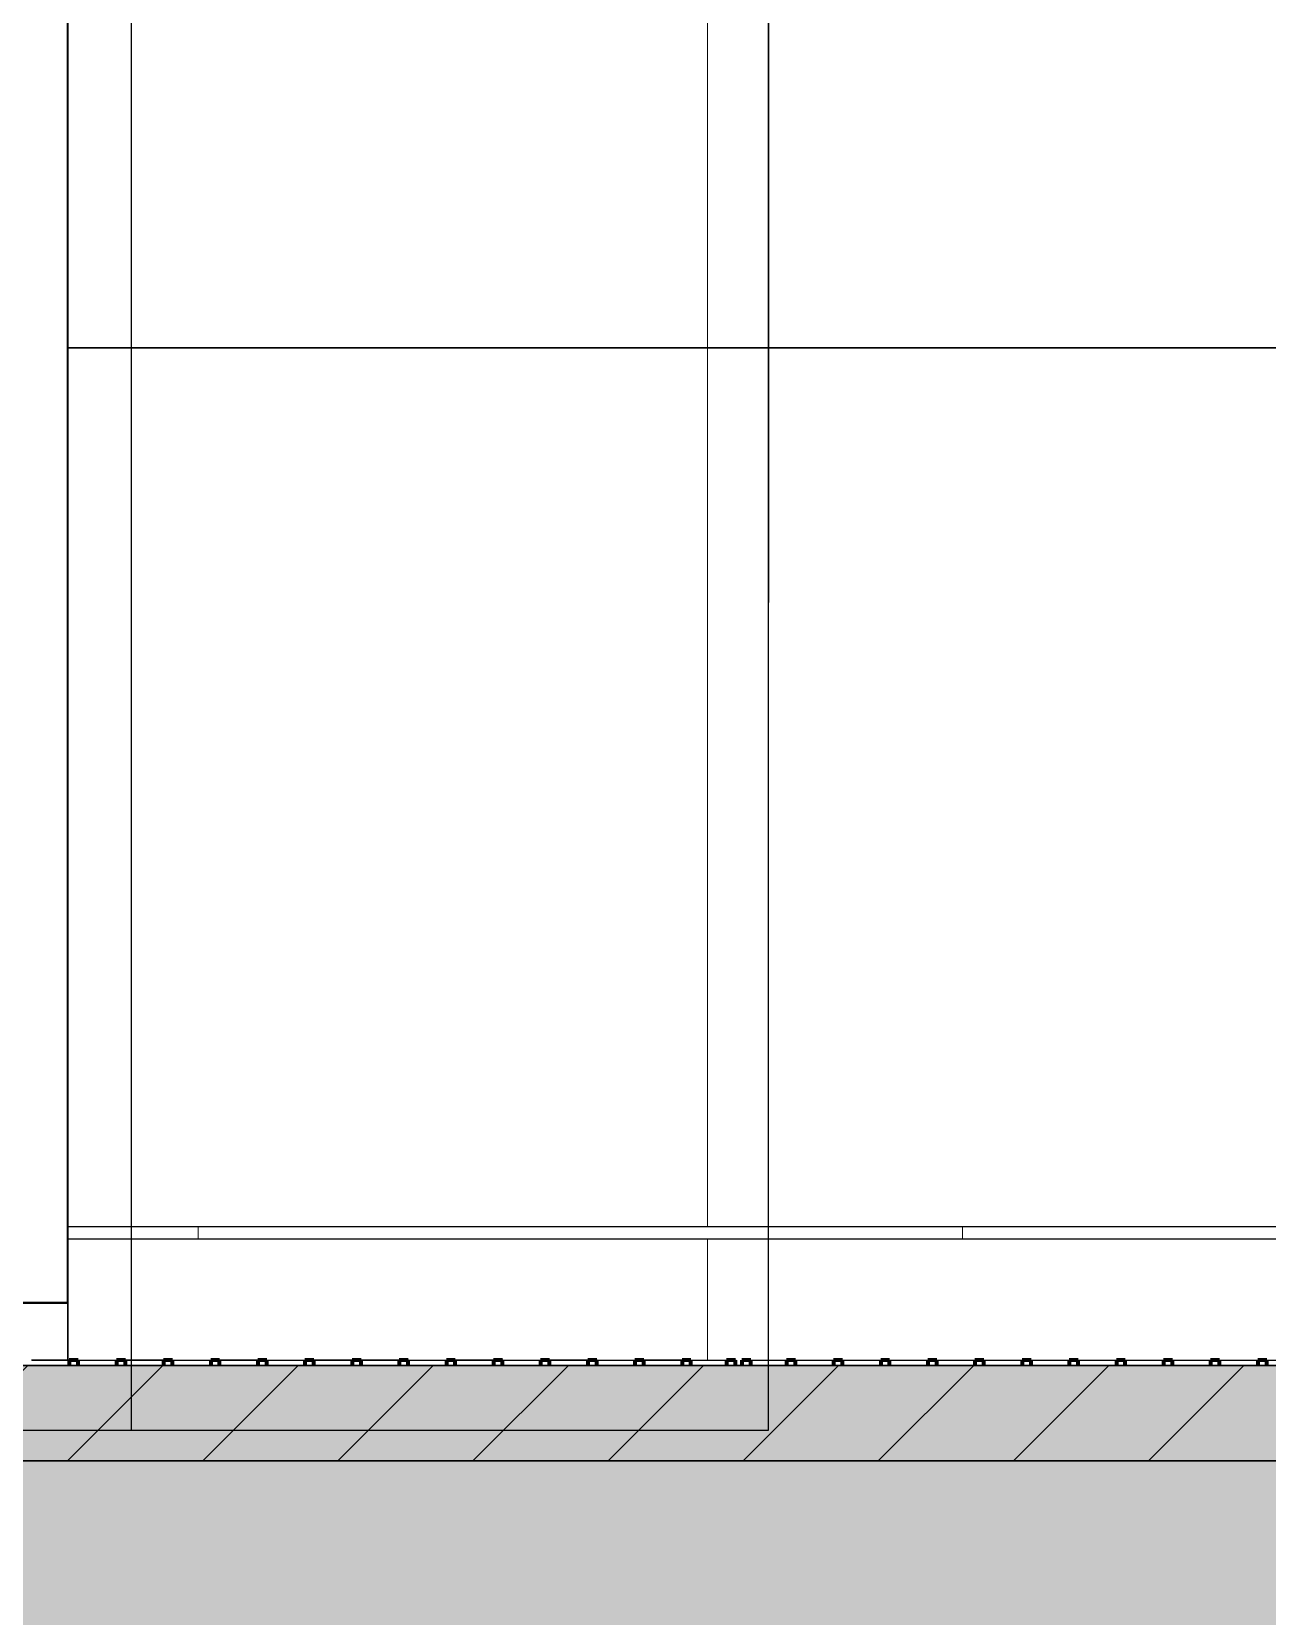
# Model space of a CAD drawing. Header units: millimetres. Extents: x 2519235 to 7246330, y 25937 to 201821.
# Drawn here: x 3042545 to 3043515, y 100994 to 102238 of the extents above; entities that cross this region are included whole.
import ezdxf

# ---------------------------------------------------------------- set-up
doc = ezdxf.new("R2010")
doc.units = ezdxf.units.MM
doc.set_wipeout_variables(frame=1)
for name, color, linetype in [('000 - 0_HIDE_OBJ_FRAMING_DEF_SUB_1', 7, 'Continuous'), ('000 - CONCRETE_COL_CUT_COLOR_3', 7, 'Continuous'), ('000 - CONCRETE_COL_CUT_COLOR_5', 7, 'Continuous'), ('000 - CONCRETE_COL_HATCH_', 7, 'Continuous'), ('000 - CONCRETE_COL_WIPEOUT_', 7, 'Continuous'), ('_งานโครงสร้าง', 7, 'Continuous')]:
    doc.layers.add(name, color=color, linetype=linetype)
doc.layers.add('A-DOOR-E', color=7, linetype='Continuous', lineweight=35)
doc.layers.add('A-DOOR-FRAM', color=7, linetype='Continuous', lineweight=35)

# ---------------------------------------------------------------- blocks, each defined once
blk = doc.blocks.new('DPA_DR-SG-SW-MESH_FIX ONE - D37_1500x2150 mm-31456549-ENTRANCE 1 - ENLARGE ELEVATION 2 01')
at = {"layer": 'A-DOOR-FRAM', "color": 7}
for p, q in [((-504693.9, 101240), (-504693.9, 103390)), ((-504693.9, 101240), (-504693.9, 103390)), ((-504743.9, 101240), (-504693.9, 101240)), ((-504693.9, 101240), (-504728.9, 101240))]:
    blk.add_line(p, q, dxfattribs=at)
blk = doc.blocks.new('W-1-PP17-ENT1_REV02_20260415-162429_PP17_ENT1_EX_ELE2')
at = {"layer": '_งานโครงสร้าง', "color": 7}
for p, q in [((-1075, 101140), (-1075, 104015)), ((-1075, 103540), (-1075, 101790)), ((-1575, 101140), (-1575, 103390)), ((-3675, 101140), (-1075, 101140))]:
    blk.add_line(p, q, dxfattribs=at)
at = {"layer": 'A-DOOR-E', "color": 7}
blk.add_blockref('DPA_DR-SG-SW-MESH_FIX ONE - D37_1500x2150 mm-31456549-ENTRANCE 1 - ENLARGE ELEVATION 2 01', (503068.9, 0), dxfattribs=at)
blk = doc.blocks.new('DPA_Drainage Gutter_Landscape PP17_REV B - DPA_Drainage Gutter_Landscape PP17_REV B-36085513-ENTRANCE 1 - ENLARGE ELEVATION 2 01')
at = {"layer": '000 - 0_HIDE_OBJ_FRAMING_DEF_SUB_1', "color": 7}
for p, q in [((-504692.4, 101195), (-504722.4, 101195)), ((-504722.1, 101195), (-504692.1, 101195)), ((-504685.7, 101195), (-504685.4, 101195)), ((-504685.4, 101195), (-504655.4, 101195)), ((-504685.4, 101191), (-504685.4, 101195)), ((-504685.4, 101191), (-504685.4, 101195)), ((-504685.1, 101195), (-504655.1, 101195)), ((-504648.7, 101195), (-504648.4, 101195)), ((-504618.4, 101195), (-504648.4, 101195)), ((-504648.4, 101195), (-504648.4, 101191)), ((-504648.4, 101195), (-504648.4, 101191)), ((-504648.1, 101195), (-504618.1, 101195)), ((-504611.7, 101195), (-504611.4, 101195)), ((-504611.4, 101195), (-504581.4, 101195)), ((-504611.4, 101191), (-504611.4, 101195)), ((-504611.4, 101191), (-504611.4, 101195)), ((-504611.1, 101195), (-504581.1, 101195)), ((-504574.7, 101195), (-504574.4, 101195)), ((-504544.4, 101195), (-504574.4, 101195)), ((-504574.4, 101195), (-504574.4, 101191)), ((-504574.4, 101195), (-504574.4, 101191)), ((-504574.1, 101195), (-504544.1, 101195)), ((-504537.7, 101195), (-504537.4, 101195)), ((-504537.4, 101195), (-504507.4, 101195)), ((-504537.4, 101191), (-504537.4, 101195)), ((-504537.4, 101191), (-504537.4, 101195)), ((-504537.1, 101195), (-504507.1, 101195)), ((-504500.7, 101195), (-504500.4, 101195)), ((-504470.4, 101195), (-504500.4, 101195)), ((-504500.4, 101195), (-504500.4, 101191)), ((-504500.4, 101195), (-504500.4, 101191)), ((-504500.1, 101195), (-504470.1, 101195)), ((-504463.4, 101195), (-504463.7, 101195)), ((-504433.4, 101195), (-504463.4, 101195)), ((-504463.4, 101195), (-504463.4, 101191)), ((-504463.4, 101195), (-504463.4, 101191)), ((-504463.1, 101195), (-504433.1, 101195)), ((-504426.4, 101195), (-504426.7, 101195)), ((-504426.4, 101195), (-504396.4, 101195)), ((-504426.4, 101191), (-504426.4, 101195)), ((-504426.4, 101195), (-504426.4, 101191)), ((-504426.1, 101195), (-504396.1, 101195)), ((-504389.4, 101195), (-504389.7, 101195)), ((-504359.4, 101195), (-504389.4, 101195)), ((-504389.4, 101195), (-504389.4, 101191)), ((-504389.4, 101195), (-504389.4, 101191)), ((-504389.1, 101195), (-504359.1, 101195)), ((-504352.4, 101195), (-504352.7, 101195)), ((-504352.4, 101195), (-504322.4, 101195)), ((-504352.4, 101191), (-504352.4, 101195)), ((-504352.4, 101195), (-504352.4, 101191)), ((-504352.1, 101195), (-504322.1, 101195)), ((-504315.4, 101195), (-504315.7, 101195)), ((-504285.4, 101195), (-504315.4, 101195)), ((-504315.4, 101195), (-504315.4, 101191)), ((-504315.4, 101195), (-504315.4, 101191)), ((-504315.1, 101195), (-504285.1, 101195)), ((-504278.4, 101195), (-504278.7, 101195)), ((-504278.4, 101195), (-504248.4, 101195)), ((-504278.4, 101191), (-504278.4, 101195)), ((-504278.4, 101195), (-504278.4, 101191)), ((-504278.1, 101195), (-504248.1, 101195)), ((-504241.4, 101195), (-504241.7, 101195)), ((-504211.4, 101195), (-504241.4, 101195)), ((-504241.4, 101195), (-504241.4, 101191)), ((-504241.4, 101195), (-504241.4, 101191)), ((-504241.1, 101195), (-504211.1, 101195)), ((-504204.7, 101195), (-504204.4, 101195)), ((-504204.4, 101195), (-504176.4, 101195)), ((-504204.4, 101195), (-504204.4, 101191)), ((-504204.4, 101195), (-504204.4, 101191)), ((-504204.1, 101195), (-504176.1, 101195)), ((-504169.7, 101195), (-504169.1, 101195)), ((-504169.1, 101195), (-504169.1, 101191)), ((-504157.7, 101195), (-504157.5, 101195)), ((-504157.5, 101195), (-504157.5, 101191)), ((-504157.5, 101195), (-504129.5, 101195)), ((-504157.4, 101195), (-504157.4, 101191)), ((-504157.1, 101195), (-504129.1, 101195)), ((-504122.7, 101195), (-504122.5, 101195)), ((-504122.5, 101195), (-504122.5, 101191)), ((-504122.5, 101195), (-504092.5, 101195)), ((-504122.4, 101195), (-504122.4, 101191)), ((-504122.1, 101195), (-504092.1, 101195)), ((-504085.7, 101195), (-504085.5, 101195)), ((-504085.5, 101191), (-504085.5, 101195)), ((-504085.5, 101195), (-504055.5, 101195)), ((-504085.4, 101191), (-504085.4, 101195)), ((-504085.1, 101195), (-504055.1, 101195)), ((-504048.7, 101195), (-504048.5, 101195)), ((-504048.5, 101195), (-504048.5, 101191)), ((-504048.5, 101195), (-504018.5, 101195)), ((-504048.4, 101195), (-504048.4, 101191)), ((-504048.1, 101195), (-504018.1, 101195)), ((-504011.7, 101195), (-504011.5, 101195)), ((-504011.5, 101191), (-504011.5, 101195)), ((-504011.5, 101195), (-503981.5, 101195)), ((-504011.4, 101191), (-504011.4, 101195)), ((-504011.1, 101195), (-503981.1, 101195)), ((-503974.7, 101195), (-503974.5, 101195)), ((-503974.5, 101195), (-503974.5, 101191)), ((-503974.5, 101195), (-503944.5, 101195)), ((-503974.4, 101195), (-503974.4, 101191)), ((-503974.1, 101195), (-503944.1, 101195)), ((-503937.7, 101195), (-503937.5, 101195)), ((-503937.5, 101191), (-503937.5, 101195)), ((-503937.5, 101195), (-503907.5, 101195)), ((-503937.4, 101191), (-503937.4, 101195)), ((-503937.1, 101195), (-503907.1, 101195)), ((-503900.7, 101195), (-503900.5, 101195)), ((-503900.5, 101195), (-503900.5, 101191)), ((-503900.5, 101195), (-503870.5, 101195)), ((-503900.4, 101195), (-503900.4, 101191)), ((-503900.1, 101195), (-503870.1, 101195)), ((-503863.7, 101195), (-503863.5, 101195)), ((-503863.5, 101195), (-503863.5, 101191)), ((-503863.5, 101195), (-503833.5, 101195)), ((-503863.4, 101195), (-503863.4, 101191)), ((-503863.1, 101195), (-503833.1, 101195)), ((-503826.7, 101195), (-503826.5, 101195)), ((-503826.5, 101195), (-503826.5, 101191)), ((-503826.5, 101195), (-503796.5, 101195)), ((-503826.4, 101195), (-503826.4, 101191)), ((-503826.1, 101195), (-503796.1, 101195)), ((-503789.7, 101195), (-503789.5, 101195)), ((-503789.5, 101195), (-503789.5, 101191)), ((-503789.5, 101195), (-503759.5, 101195)), ((-503789.4, 101195), (-503789.4, 101191)), ((-503788.9, 101195), (-503759.1, 101195)), ((-503752.7, 101195), (-503752.5, 101195)), ((-503752.5, 101195), (-503752.5, 101191)), ((-503752.5, 101195), (-503722.5, 101195)), ((-503752.4, 101195), (-503752.4, 101191))]:
    blk.add_line(p, q, dxfattribs=at)
at = {"layer": '000 - 0_HIDE_OBJ_FRAMING_DEF_SUB_1', "color": 7, "lineweight": 70}
for p, q in [((-504692.7, 101195), (-504692.7, 101191)), ((-504685.7, 101195), (-504692.7, 101195)), ((-504685.7, 101191), (-504685.7, 101195)), ((-504655.7, 101195), (-504655.7, 101191)), ((-504648.7, 101195), (-504655.7, 101195)), ((-504648.7, 101191), (-504648.7, 101195)), ((-504618.7, 101195), (-504618.7, 101191)), ((-504611.7, 101195), (-504618.7, 101195)), ((-504611.7, 101191), (-504611.7, 101195)), ((-504581.7, 101195), (-504581.7, 101191)), ((-504574.7, 101195), (-504581.7, 101195)), ((-504574.7, 101191), (-504574.7, 101195)), ((-504544.7, 101195), (-504544.7, 101191)), ((-504537.7, 101195), (-504544.7, 101195)), ((-504537.7, 101191), (-504537.7, 101195)), ((-504507.7, 101195), (-504507.7, 101191)), ((-504500.7, 101195), (-504507.7, 101195)), ((-504500.7, 101191), (-504500.7, 101195)), ((-504463.7, 101195), (-504470.7, 101195)), ((-504470.7, 101195), (-504470.7, 101191)), ((-504463.7, 101191), (-504463.7, 101195)), ((-504426.7, 101195), (-504433.7, 101195)), ((-504433.7, 101195), (-504433.7, 101191)), ((-504426.7, 101191), (-504426.7, 101195)), ((-504389.7, 101195), (-504396.7, 101195)), ((-504396.7, 101195), (-504396.7, 101191)), ((-504389.7, 101191), (-504389.7, 101195)), ((-504352.7, 101195), (-504359.7, 101195)), ((-504359.7, 101195), (-504359.7, 101191)), ((-504352.7, 101191), (-504352.7, 101195)), ((-504315.7, 101195), (-504322.7, 101195)), ((-504322.7, 101195), (-504322.7, 101191)), ((-504315.7, 101191), (-504315.7, 101195)), ((-504278.7, 101195), (-504285.7, 101195)), ((-504285.7, 101195), (-504285.7, 101191)), ((-504278.7, 101191), (-504278.7, 101195)), ((-504241.7, 101195), (-504248.7, 101195)), ((-504248.7, 101195), (-504248.7, 101191)), ((-504241.7, 101191), (-504241.7, 101195)), ((-504204.7, 101195), (-504211.7, 101195)), ((-504211.7, 101195), (-504211.7, 101191)), ((-504204.7, 101191), (-504204.7, 101195)), ((-504169.7, 101195), (-504176.7, 101195)), ((-504176.7, 101195), (-504176.7, 101191)), ((-504169.7, 101191), (-504169.7, 101195)), ((-504157.7, 101195), (-504164.7, 101195)), ((-504164.7, 101195), (-504164.7, 101191)), ((-504157.7, 101191), (-504157.7, 101195)), ((-504122.7, 101195), (-504129.7, 101195)), ((-504129.7, 101195), (-504129.7, 101191)), ((-504122.7, 101191), (-504122.7, 101195)), ((-504085.7, 101195), (-504092.7, 101195)), ((-504092.7, 101195), (-504092.7, 101191)), ((-504085.7, 101191), (-504085.7, 101195)), ((-504048.7, 101195), (-504055.7, 101195)), ((-504055.7, 101195), (-504055.7, 101191)), ((-504048.7, 101191), (-504048.7, 101195)), ((-504011.7, 101195), (-504018.7, 101195)), ((-504018.7, 101195), (-504018.7, 101191)), ((-504011.7, 101191), (-504011.7, 101195)), ((-503974.7, 101195), (-503981.7, 101195)), ((-503981.7, 101195), (-503981.7, 101191)), ((-503974.7, 101191), (-503974.7, 101195)), ((-503937.7, 101195), (-503944.7, 101195)), ((-503944.7, 101195), (-503944.7, 101191)), ((-503937.7, 101191), (-503937.7, 101195)), ((-503900.7, 101195), (-503907.7, 101195)), ((-503907.7, 101195), (-503907.7, 101191)), ((-503900.7, 101191), (-503900.7, 101195)), ((-503863.7, 101195), (-503870.7, 101195)), ((-503870.7, 101195), (-503870.7, 101191)), ((-503863.7, 101191), (-503863.7, 101195)), ((-503826.7, 101195), (-503833.7, 101195)), ((-503833.7, 101195), (-503833.7, 101191)), ((-503826.7, 101191), (-503826.7, 101195)), ((-503789.7, 101195), (-503796.7, 101195)), ((-503796.7, 101195), (-503796.7, 101191)), ((-503789.7, 101191), (-503789.7, 101195)), ((-503752.7, 101195), (-503759.7, 101195)), ((-503759.7, 101195), (-503759.7, 101191)), ((-503752.7, 101191), (-503752.7, 101195))]:
    blk.add_line(p, q, dxfattribs=at)
blk = doc.blocks.new('DPA_DR-SG-SW-MESH_Ent1_1500rfa - D37_1500x2150 mm-33969302-ENTRANCE 1 - ENLARGE ELEVATION 2 01')
at = {"layer": '000 - 0_HIDE_OBJ_FRAMING_DEF_SUB_1', "color": 7}
for p, q in [((-504693.9, 101240), (-504693.9, 103390)), ((-504693.9, 101240), (-504693.9, 103390)), ((-504743.9, 101240), (-504693.9, 101240)), ((-504693.9, 101240), (-504728.9, 101240))]:
    blk.add_line(p, q, dxfattribs=at)
blk = doc.blocks.new('C-1-PP17-AR-2182-01-B_20260416-050018_PP17_ENT1_EX_ELE2')
at = {"layer": '000 - 0_HIDE_OBJ_FRAMING_DEF_SUB_1', "lineweight": 9}
h = blk.add_hatch(dxfattribs=at)
h.set_pattern_fill('FP_4', style=0, pattern_type=2)
h.set_pattern_definition([(90, (-125, 100790), (-600, 4e-14), [])])
h.paths.add_polyline_path([(-1625, 101990), (100, 101990), (100, 102290), (-1625, 102290), (-1625, 102129.9)])
h.paths.add_polyline_path([(-14720.6, 101990), (-10700, 101990), (-10700, 102290), (-16725, 102290), (-16725, 101990), (-15035.2, 101990)])
h.paths.add_polyline_path([(-10550, 101990), (-3125, 101990), (-3125, 102290), (-10550, 102290), (-10550, 102126.2)])
h = blk.add_hatch(dxfattribs=at)
h.set_pattern_fill('FP_1', style=0, pattern_type=2)
h.set_pattern_definition([(90, (-125, 100700), (-600, 4e-14), [])])
h.paths.add_polyline_path([(-13776.7, 101090), (-13695.6, 101090), (-13695.6, 101095), (-13099.9, 101095), (-13099.9, 101093.6), (-13095.6, 101093.7), (-13095.6, 101095), (-12905.3, 101095.4), (-10700, 101116), (-10700, 101290), (-16775, 101290), (-16775, 101090), (-14405.9, 101090)])
h.paths.add_polyline_path([(-10550, 101116.8), (-3125, 101184.3), (-3125, 101290), (-10550, 101290), (-10550, 101154.8)])
h.paths.add_polyline_path([(99.9, 101191), (104.2, 101191), (104.2, 101195), (150, 101195), (150, 101290), (-1625, 101290), (-1625, 101195), (-1100.1, 101195), (-1100.1, 101191), (-1095.8, 101191), (-1095.8, 101195), (-500.1, 101195), (-500.1, 101191), (-495.8, 101191), (-495.8, 101195), (99.9, 101195)])
h.paths.add_polyline_path([(-13776.7, 101300), (-10700, 101300), (-10700, 101990), (-16775, 101990), (-16775, 101300), (-14404.5, 101300)])
h.paths.add_polyline_path([(-150, 101300), (150, 101300), (150, 101990), (-300.5, 101990), (-300.5, 101680), (-510.5, 101680), (-510.5, 101990), (-1625, 101990), (-1625, 101300), (-248, 101300)])
h.paths.add_polyline_path([(-10550, 101300), (-3125, 101300), (-3125, 101990), (-10550, 101990), (-10550, 101614.7)])
at = {"layer": '000 - 0_HIDE_OBJ_FRAMING_DEF_SUB_1', "lineweight": 25}
h = blk.add_hatch(dxfattribs=at)
h.set_pattern_fill('FP_8', style=0, pattern_type=2)
h.set_pattern_definition([(50, (509893.5, 1e-09), (182.18467, -15.939086), [19.05, -209.55]), (355, (509893.5, 1e-09), (-35.24243, 191.05661), [15.24, -167.64]), (100.451, (509908.68, -1.33), (146.9425, 175.11669), [16.19, -178.09]), (46.184, (509893.5, 50.8), (271.07889, -42.04327), [28.575, -314.325]), (96.636, (509916.09, 47.3), (237.40251, 247.42721), [24.285, -267.135]), (351.184, (509893.5, 50.8), (237.4046, 247.42512), [22.86, -251.46]), (21, (509918.9, 38.1), (151.61488, -102.26552), [19.05, -209.55]), (326, (509918.9, 38.1), (61.80236, 184.18774), [15.24, -167.64]), (71.451, (509931.53, 29.58), (213.41706, 81.92137), [16.19, -178.09]), (37.5, (509893.496, 1e-09), (3.088323, 84.555076), [8.382, -157.226, 8.382, -161.798, -168.275]), (37.5, (509893.496, 1e-09), (3.088323, 84.555076), [-335.788, 8.382, -159.893]), (7.5, (509893.5, 1e-09), (66.819438, 100.180747), [8.382, -88.646, 8.382, -153.416, -64.135]), (7.5, (509893.5, 1e-09), (66.819438, 100.180747), [-258.826, 8.382, -55.753]), (327.5, (509836.854, 1e-09), (135.590488, -5.728913), [8.382, -55.118, 8.382, -189.738, -262.89]), (327.5, (509836.854, 1e-09), (135.590488, -5.728913), [-261.62, 8.382, -254.508]), (317.5, (509811.45, 1e-09), (148.128886, 25.42676), [8.382, -74.168, 8.382, -123.19, -186.69]), (317.5, (509811.45, 1e-09), (148.128886, 25.42676), [-214.122, 8.382, -178.308])])
h.paths.add_polyline_path([(-8742.8, 100830.1), (1574.2, 100830.1), (1574.2, 101115), (1526.6, 101115), (1526.6, 101790), (1226.6, 101790), (1226.6, 101116), (-2450.3, 101115.5), (-13500, 101015), (-17552.2, 101015), (-17552.2, 100830.1), (-9057.4, 100830.1)])
at = {"layer": '000 - 0_HIDE_OBJ_FRAMING_DEF_SUB_1', "lineweight": 9}
h = blk.add_hatch(dxfattribs=at)
h.set_pattern_fill('FP_2', style=0, pattern_type=2)
h.set_pattern_definition([(90, (75, 100940), (-600, 4e-14), [])])
h.paths.add_polyline_path([(-90.7, 101290), (140, 101290), (140, 101300), (-1625, 101300), (-1625, 101290), (-248, 101290)])
h = blk.add_hatch(dxfattribs=at)
h.set_pattern_fill('FP_6', style=0, pattern_type=2)
h.set_pattern_definition([(45, (509893.496, 1e-09), (-53.033009, 53.033009), [])])
h.paths.add_polyline_path([(-17398.1, 101015), (-13448.4, 101015.5), (-2390, 101116), (1226.6, 101116), (1226.6, 101191), (-2453.8, 101190.4), (-13500, 101090), (-17398.1, 101090), (-17398.1, 101080.5)])
at = {"layer": '000 - 0_HIDE_OBJ_FRAMING_DEF_SUB_1', "color": 7}
for p, q in [((-1625, 101195), (-1625, 103390)), ((-1625, 103390), (-1625, 101195)), ((-1625, 101990), (-1625, 102290)), ((-1625, 102290), (-1625, 101990)), ((-1625, 101990), (0, 101990)), ((-1625, 101195), (-1625, 101990)), ((150, 101990), (-1625, 101990)), ((-1625, 101990), (-1625, 101300)), ((0, 101990), (-1625, 101990)), ((-1625, 101990), (100, 101990)), ((-1625, 101300), (150, 101300)), ((-1625, 101300), (140, 101300)), ((-1625, 101300), (-1625, 101290)), ((150, 101290), (-1625, 101290)), ((-1625, 101290), (-1625, 101195)), ((140, 101290), (-1625, 101290)), ((-1625, 101240), (-3125, 101240)), ((-3125, 101240), (-1625, 101240)), ((-1625, 101195), (-1625, 101240)), ((-1625, 101240), (-1625, 101195)), ((-2390, 101191), (1226.6, 101191)), ((1226.6, 101116), (-2390, 101116)), ((-2390, 101116), (1226.6, 101116))]:
    blk.add_line(p, q, dxfattribs=at)
for name in ['DPA_DR-SG-SW-MESH_Ent1_1500rfa - D37_1500x2150 mm-33969302-ENTRANCE 1 - ENLARGE ELEVATION 2 01', 'DPA_Drainage Gutter_Landscape PP17_REV B - DPA_Drainage Gutter_Landscape PP17_REV B-36085513-ENTRANCE 1 - ENLARGE ELEVATION 2 01']:
    blk.add_blockref(name, (503068.9, 0), dxfattribs=at)
blk = doc.blocks.new('*U1678')
at = {"layer": '000 - CONCRETE_COL_HATCH_'}
h = blk.add_hatch(dxfattribs=at)
h.set_pattern_fill('AR-CONC', scale=0.04)
h.set_pattern_definition([(50, (296303.6594, -848495.038), (7.28738676, -0.63756342), [0.762, -8.382]), (355, (296303.6594, -848495.038), (-1.40973686, 7.64227381), [0.6096, -6.705623367]), (100.4514447, (296304.267, -848495.091), (5.877649884, 7.004710076), [0.64760035, -7.123609784]), (46.1842, (296303.659, -848493.006), (10.84316164, -1.68169312), [1.143, -12.573]), (96.6355576, (296304.563, -848493.146), (9.49616536, 9.89704498), [0.97140093, -10.68542433]), (351.1841512, (296303.659, -848493.006), (9.49616536, 9.89704498), [0.91439868, -10.05838928]), (21, (296304.6754, -848493.514), (6.06457565, -4.090607927), [0.762, -8.382]), (326, (296304.6754, -848493.514), (2.472081134, 7.367518645), [0.6096, -6.7056]), (71.451445, (296305.181, -848493.855), (8.53665677, 3.276910755), [0.64760035, -7.123597504]), (37.5, (296303.6594, -848495.038), (0.12354413, 3.382201555), [0, -6.62432, 0, -6.8072, 0, -6.731]), (7.5, (296303.6594, -848495.038), (2.6727865, 4.007222993), [0, -3.88112, 0, -6.47192, 0, -2.5654]), (327.5, (296301.3938, -848495.038), (5.423623807, -0.22914976), [0, -2.54, 0, -7.9248, 0, -10.5156]), (317.5, (296300.3778, -848495.038), (5.925167255, 1.017059641), [0, -3.302, 0, -5.26288, 0, -7.4676])])
h.paths.add_polyline_path([(0, 0), (0, -184.9), (8494.8, -184.9), (8809.4, -184.9), (19126.3, -184.9), (19126.3, 100), (19078.7, 100), (19078.7, 775), (18778.7, 775), (18778.7, 101), (15101.8, 100.5), (4052.2, 0)])
blk = doc.blocks.new('*U1047')
at = {"layer": '000 - CONCRETE_COL_HATCH_'}
h = blk.add_hatch(dxfattribs=at)
h.set_pattern_fill('ANSI31', scale=0.25)
h.set_pattern_definition([(45, (75357.57205, -846381.78685), (-0.5612660076, 0.5612660076), [])])
h.paths.add_polyline_path([(0, 0), (3949.6, 0.5), (15008.1, 101), (18778.7, 101), (18778.7, 176), (14944.3, 175.4), (3898.1, 75), (0, 75), (0, 65.5)])
blk = doc.blocks.new('A$C19d817a3')
at = {"layer": '000 - CONCRETE_COL_CUT_COLOR_3', "color": 7}
blk.add_blockref('*U1047', (-18778.7, -775), dxfattribs=at)
blk.add_lwpolyline([(-18772.4, -775), (-14822.8, -774.5), (-3764.3, -674), (6.3, -674), (6.3, -599), (-3828.1, -599.6), (-14874.3, -700), (-18772.4, -700)], dxfattribs=at)
at = {"layer": '000 - CONCRETE_COL_CUT_COLOR_5', "color": 7}
blk.add_blockref('*U1678', (-18778.7, -775), dxfattribs=at)
blk.add_lwpolyline([(-18778.4, -959.9), (-10283.6, -959.9), (-9969, -959.9), (348, -959.9), (348, -675), (300.4, -675), (300.4, 0), (0.4, 0), (0.4, -674), (-3676.5, -674.5), (-14726.2, -775)], dxfattribs=at)

msp = doc.modelspace()

# ---------------------------------------------------------------- block references
at = {"color": 7}
for name in ['W-1-PP17-ENT1_REV02_20260415-162429_PP17_ENT1_EX_ELE2', 'C-1-PP17-AR-2182-01-B_20260416-050018_PP17_ENT1_EX_ELE2']:
    msp.add_blockref(name, (3044198.053, 0), dxfattribs=at)

# ---------------------------------------------------------------- next in the draw order: block references
msp.add_blockref('A$C19d817a3', (3045424.628, 101790), dxfattribs=at)

doc.saveas('drawing.dxf')
